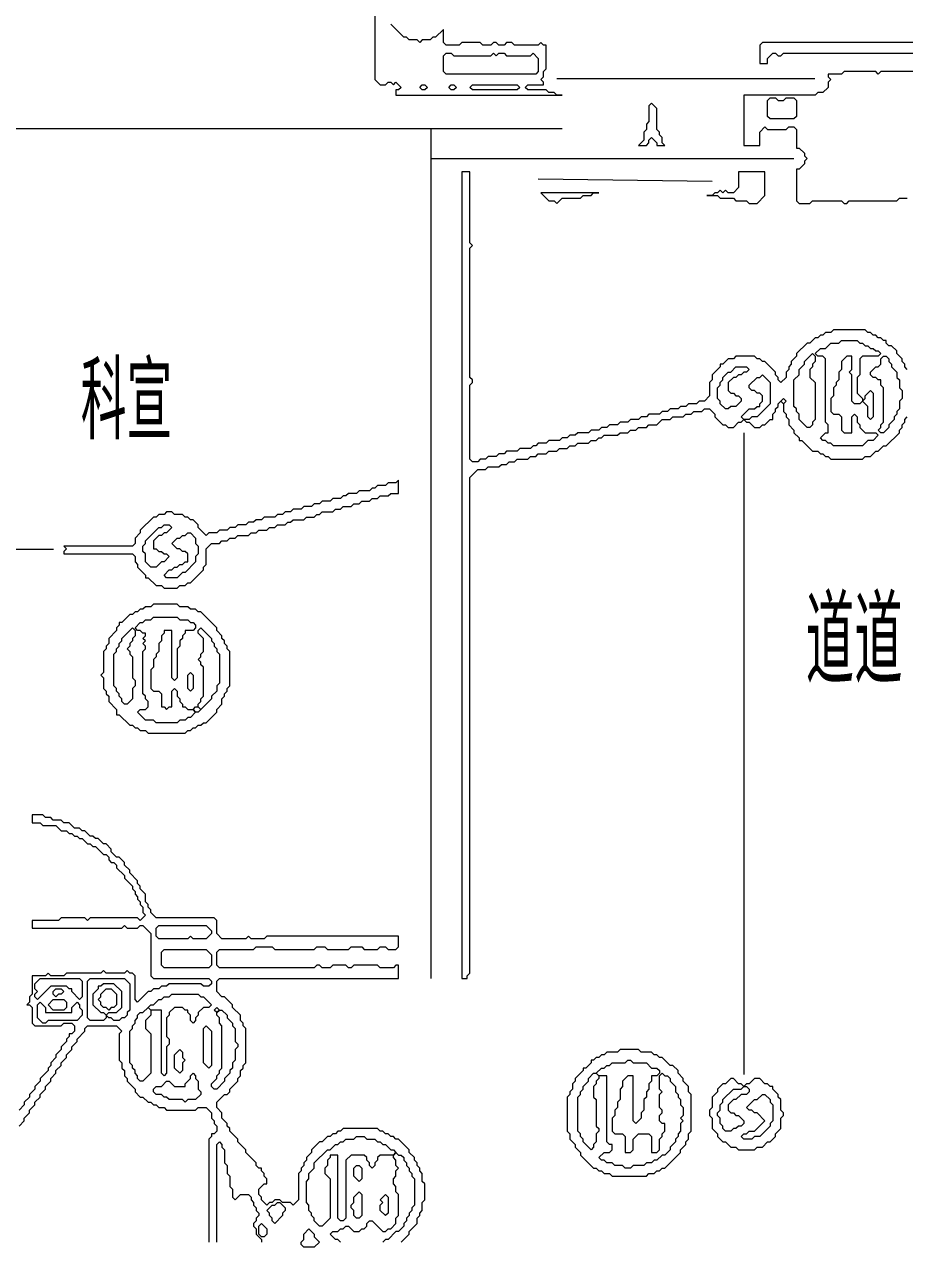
# Model space of a CAD drawing. Header units: millimetres. Extents: x 3 to 412, y 4 to 290.
# Drawn here: x 286.11 to 315.36, y 186.67 to 227.07 of the extents above; entities that cross this region are included whole.
import ezdxf

# ---------------------------------------------------------------- set-up
doc = ezdxf.new("R2010")
doc.units = ezdxf.units.MM
for name, color, linetype, lineweight in [('OCR_TEXT', 6, 'CONTINUOUS', 0), ('TRACE_CURVE', 6, 'CONTINUOUS', 0), ('TRACE_STRAIGHT', 5, 'CONTINUOUS', 0), ('TRACE_TEXT_SYMBOL', 6, 'CONTINUOUS', 0)]:
    doc.layers.add(name, color=color, linetype=linetype, lineweight=lineweight)
doc.styles.add('wqy-unicode', font='wqy-unicode')

msp = doc.modelspace()

# ---------------------------------------------------------------- linework, layer by layer
at = {"layer": 'TRACE_CURVE', "color": 6}
for points in [[(300.643, 222.176), (300.643, 195.378), (300.818, 195.378), (300.818, 195.466), (300.905, 195.553), (300.905, 212.017), (301.168, 212.28), (301.431, 212.28), (301.518, 212.368), (301.869, 212.368), (301.956, 212.455), (302.131, 212.455), (302.219, 212.543), (302.394, 212.543), (302.482, 212.63), (302.832, 212.63), (302.92, 212.718), (303.095, 212.718), (303.182, 212.806), (303.445, 212.806), (303.533, 212.893), (303.795, 212.893), (303.883, 212.981), (304.146, 212.981), (304.233, 213.068), (304.408, 213.068), (304.496, 213.156), (304.846, 213.156), (304.934, 213.243), (305.109, 213.243), (305.196, 213.331), (305.284, 213.331), (305.372, 213.419), (305.81, 213.419), (305.897, 213.506), (306.16, 213.506), (306.247, 213.594), (306.423, 213.594), (306.51, 213.681), (306.773, 213.681), (306.86, 213.769), (307.123, 213.769), (307.298, 213.944), (307.561, 213.944), (307.649, 214.032), (307.999, 214.032), (308.086, 214.119), (308.262, 214.119), (308.349, 214.207), (308.612, 214.207), (308.699, 214.294), (308.875, 214.294), (309.05, 214.119), (309.05, 214.032), (309.312, 213.769), (309.4, 213.769), (309.488, 213.681), (309.663, 213.681), (309.838, 213.856), (309.926, 213.856), (310.013, 213.944), (310.101, 213.856), (310.188, 213.856), (310.363, 213.681)], [(305.196, 213.594), (304.934, 213.594), (304.846, 213.506), (304.496, 213.506), (304.408, 213.419), (304.233, 213.419), (304.146, 213.331), (303.97, 213.331), (303.883, 213.243), (303.533, 213.243), (303.445, 213.156), (303.182, 213.156), (303.095, 213.068), (303.007, 213.068), (302.92, 212.981), (302.569, 212.981), (302.482, 212.893), (302.131, 212.893), (302.044, 212.806), (301.869, 212.806), (301.781, 212.718), (301.518, 212.718), (301.431, 212.63), (301.256, 212.63), (301.168, 212.543), (300.993, 212.543), (300.905, 212.63), (300.905, 215.083), (300.993, 215.17), (300.993, 215.258), (300.905, 215.345), (300.905, 219.636), (300.993, 219.724), (300.905, 219.812), (300.905, 222.176), (300.643, 222.176)], [(314.304, 216.746), (314.217, 216.834), (314.129, 216.834), (314.042, 216.922), (312.991, 216.922), (312.903, 216.834), (312.728, 216.834), (312.64, 216.746), (312.553, 216.746), (312.465, 216.659), (312.378, 216.659), (312.202, 216.484), (312.115, 216.484), (311.765, 216.133), (311.765, 216.046), (311.589, 215.871), (311.589, 215.783), (311.502, 215.696), (311.502, 215.608), (311.414, 215.52), (311.414, 215.345), (311.239, 215.17), (311.152, 215.258), (311.152, 215.345), (311.064, 215.433), (311.064, 215.52), (310.714, 215.871), (310.626, 215.871), (310.539, 215.958), (310.451, 215.958), (310.363, 216.046), (309.75, 216.046), (309.663, 215.958), (309.488, 215.958), (309.312, 215.783), (309.225, 215.783), (309.225, 215.696), (308.962, 215.433), (308.962, 215.258), (308.875, 215.17), (308.875, 214.732), (308.699, 214.557), (308.524, 214.557), (308.437, 214.47), (308.174, 214.47), (308.086, 214.382), (307.911, 214.382), (307.824, 214.294), (307.561, 214.294), (307.473, 214.207), (307.298, 214.207), (307.211, 214.119), (306.86, 214.119), (306.773, 214.032), (306.598, 214.032), (306.51, 213.944), (306.247, 213.944), (306.16, 213.856), (305.897, 213.856), (305.81, 213.769), (305.547, 213.769), (305.459, 213.681), (305.284, 213.681), (305.196, 213.594)], [(315.443, 215.608), (315.355, 215.696), (315.355, 215.783), (315.268, 215.871), (315.268, 215.958), (315.092, 216.133), (315.092, 216.221), (314.917, 216.396), (314.83, 216.396), (314.742, 216.484), (314.742, 216.571), (314.655, 216.571), (314.567, 216.659), (314.479, 216.659), (314.392, 216.746), (314.304, 216.746)], [(312.815, 213.506), (312.815, 213.769), (312.728, 213.856), (312.728, 215.958), (312.64, 216.046), (312.465, 216.046), (312.378, 216.133), (312.553, 216.309), (312.728, 216.309), (312.903, 216.484), (313.166, 216.484)], [(313.166, 216.484), (313.253, 216.571), (313.779, 216.571), (313.866, 216.484), (313.954, 216.484), (314.042, 216.396), (314.129, 216.396), (314.217, 216.309), (314.304, 216.309), (314.392, 216.221), (314.479, 216.221), (314.567, 216.133), (314.479, 216.046), (313.954, 216.046), (313.866, 215.958), (313.866, 215.433), (313.779, 215.345), (313.779, 214.82), (313.954, 214.645), (313.954, 214.557), (313.866, 214.47), (313.691, 214.47), (313.604, 214.557), (313.604, 215.433), (313.516, 215.52), (313.604, 215.608), (313.604, 216.046), (313.428, 216.046), (313.253, 215.871), (313.253, 215.608), (313.166, 215.52), (313.166, 215.258), (313.078, 215.17), (313.078, 215.083), (312.991, 214.995), (312.991, 214.732), (312.903, 214.645), (312.903, 214.207), (312.991, 214.119), (313.166, 214.119), (313.253, 214.032), (313.253, 213.594), (313.341, 213.506), (313.604, 213.506), (313.604, 214.032), (313.691, 214.119), (313.779, 214.032), (313.779, 213.856), (313.866, 213.769), (313.866, 213.681), (314.042, 213.506), (314.392, 213.506), (314.479, 213.419), (314.304, 213.243), (314.129, 213.243), (313.954, 213.068), (312.991, 213.068), (312.903, 213.156), (312.815, 213.156), (312.728, 213.243), (312.64, 213.243), (312.553, 213.331), (312.728, 213.506), (312.815, 213.506)], [(310.363, 213.681), (310.539, 213.681), (310.626, 213.769), (310.714, 213.769), (310.889, 213.944), (310.976, 213.944), (310.976, 214.119), (311.064, 214.207), (311.064, 214.294), (311.152, 214.382), (311.152, 214.47), (311.239, 214.557), (311.327, 214.47), (311.327, 214.207), (311.414, 214.119), (311.414, 214.032), (311.502, 213.944), (311.502, 213.769), (311.677, 213.594), (311.677, 213.506), (311.852, 213.331), (311.852, 213.243), (311.94, 213.243), (312.29, 212.893), (312.465, 212.893), (312.553, 212.806), (312.64, 212.806), (312.728, 212.718), (312.815, 212.718), (312.903, 212.63), (313.954, 212.63), (314.042, 212.718), (314.217, 212.718), (314.392, 212.893), (314.479, 212.893), (314.655, 213.068), (314.742, 213.068), (315.18, 213.506), (315.18, 213.594), (315.268, 213.681), (315.268, 213.769), (315.355, 213.856), (315.355, 213.944), (315.443, 214.032)], [(286.368, 200.808), (286.368, 200.545), (286.631, 200.545), (286.718, 200.458), (287.156, 200.458), (287.331, 200.282), (287.506, 200.282), (287.594, 200.195), (287.682, 200.195), (287.769, 200.107), (287.857, 200.107), (287.944, 200.02), (288.032, 200.02), (288.207, 199.845), (288.295, 199.845), (288.382, 199.757), (288.47, 199.757), (288.733, 199.494), (288.82, 199.494), (288.908, 199.407), (288.908, 199.319), (288.995, 199.232), (289.083, 199.232), (289.17, 199.144), (289.17, 199.056), (289.433, 198.794), (289.433, 198.706), (289.696, 198.443), (289.696, 198.356), (289.783, 198.268), (289.783, 198.181), (289.871, 198.093), (289.871, 198.006), (289.959, 197.918), (289.959, 197.83), (290.046, 197.743), (290.046, 197.568), (290.134, 197.48), (289.959, 197.305), (289.871, 197.393), (288.295, 197.393), (288.207, 197.305), (288.12, 197.393), (287.331, 197.393), (287.244, 197.305), (286.368, 197.305), (286.368, 197.042), (289.346, 197.042), (289.433, 197.13), (289.521, 197.042), (289.871, 197.042), (289.959, 197.13), (290.046, 197.13), (290.309, 196.867), (290.309, 195.466), (290.396, 195.378), (292.236, 195.378), (292.323, 195.291), (292.323, 195.203), (292.236, 195.116), (292.06, 195.116), (291.973, 195.203), (290.922, 195.203), (290.834, 195.116)], [(298.453, 196.342), (298.541, 196.429), (298.541, 196.779), (294.162, 196.779), (294.075, 196.692), (293.637, 196.692), (293.549, 196.779), (293.462, 196.692), (292.673, 196.692), (292.498, 196.867), (292.498, 197.305), (292.411, 197.393), (290.484, 197.393), (290.309, 197.568), (290.309, 197.655), (290.221, 197.743), (290.221, 197.83), (290.134, 197.918), (290.134, 198.181), (289.959, 198.356), (289.959, 198.443), (289.871, 198.531), (289.871, 198.619), (289.608, 198.881), (289.608, 198.969), (289.433, 199.144), (289.433, 199.232), (289.258, 199.407), (289.17, 199.407), (288.995, 199.582), (288.995, 199.669), (288.82, 199.845), (288.733, 199.845), (288.557, 200.02), (288.47, 200.02), (288.382, 200.107), (288.295, 200.107), (288.12, 200.282), (288.032, 200.282), (287.944, 200.37), (287.769, 200.37), (287.594, 200.545), (287.419, 200.545), (287.331, 200.633), (287.069, 200.633), (286.981, 200.72), (286.806, 200.72), (286.718, 200.808), (286.368, 200.808)], [(292.673, 190.737), (292.673, 190.912), (292.498, 191.087), (292.498, 191.262), (292.761, 191.525), (292.849, 191.525), (292.936, 191.613), (292.936, 191.7), (293.199, 191.963), (293.199, 192.05), (293.286, 192.138), (293.286, 192.313), (293.374, 192.401), (293.374, 192.488), (293.462, 192.576), (293.462, 193.714), (293.374, 193.802), (293.374, 193.89), (293.286, 193.977), (293.286, 194.152), (293.024, 194.415), (293.024, 194.503), (292.761, 194.765), (292.673, 194.765), (292.498, 194.94), (292.498, 195.291), (292.586, 195.378), (298.541, 195.378), (298.541, 195.816), (298.453, 195.816), (298.366, 195.729), (297.928, 195.729), (297.84, 195.816), (297.052, 195.816), (296.965, 195.729), (296.877, 195.729), (296.789, 195.816), (296.351, 195.816), (296.264, 195.729), (296.001, 195.729), (295.914, 195.816), (295.826, 195.816), (295.738, 195.729), (292.586, 195.729), (292.498, 195.816), (292.498, 196.254), (292.586, 196.342), (293.724, 196.342), (293.812, 196.429), (294.337, 196.429), (294.425, 196.342), (295.738, 196.342), (295.826, 196.429), (296.089, 196.429), (296.176, 196.342), (296.877, 196.342), (296.965, 196.429), (297.315, 196.429), (297.402, 196.342), (297.84, 196.342), (297.928, 196.429), (298.103, 196.429), (298.191, 196.342), (298.453, 196.342)], [(290.834, 195.116), (290.659, 195.116), (290.572, 195.028), (290.396, 195.028), (290.309, 194.94), (290.221, 194.94), (289.871, 194.59), (289.783, 194.678), (289.783, 195.466), (289.696, 195.553), (289.608, 195.553), (289.521, 195.641), (289.433, 195.553), (288.82, 195.553), (288.733, 195.641), (288.645, 195.553), (287.506, 195.553), (287.419, 195.466), (286.981, 195.466), (286.893, 195.553), (286.806, 195.466), (286.368, 195.466), (286.368, 194.853), (286.28, 194.765), (286.28, 194.59), (286.193, 194.503), (286.28, 194.503), (286.368, 194.415), (286.368, 193.89), (286.456, 193.802), (287.331, 193.802), (287.419, 193.89), (287.682, 193.89), (287.769, 193.802), (287.769, 193.627), (287.682, 193.539), (287.594, 193.539), (287.594, 193.452), (287.506, 193.364), (287.506, 193.277), (287.331, 193.101), (287.331, 193.014), (287.156, 192.839), (287.156, 192.751), (286.981, 192.576), (286.981, 192.488), (286.893, 192.401), (286.893, 192.313), (286.631, 192.05), (286.631, 191.963), (286.456, 191.788), (286.456, 191.7), (286.28, 191.525), (286.28, 191.437), (286.105, 191.262), (286.105, 191.175), (285.93, 191)], [(287.857, 193.277), (287.857, 193.364), (288.12, 193.627), (288.12, 193.714), (288.207, 193.802), (289.17, 193.802), (289.346, 193.627), (289.258, 193.539), (289.258, 192.664), (289.346, 192.576), (289.346, 192.401), (289.433, 192.313), (289.433, 192.138), (289.521, 192.05), (289.521, 191.963), (289.783, 191.7), (289.783, 191.613), (289.959, 191.437), (290.046, 191.437), (290.221, 191.262), (290.309, 191.262), (290.396, 191.175), (290.484, 191.175), (290.572, 191.087), (290.747, 191.087), (290.834, 191), (291.798, 191), (291.885, 191.087), (292.148, 191.087), (292.323, 190.912), (292.323, 190.737), (292.411, 190.649), (292.411, 190.562), (292.498, 190.474), (292.498, 190.299), (292.411, 190.211), (292.323, 190.211), (292.323, 190.124), (292.236, 190.036), (292.236, 186.621)], [(285.93, 190.474), (286.105, 190.649), (286.105, 190.737), (286.28, 190.912), (286.28, 191), (286.456, 191.175), (286.456, 191.262), (286.631, 191.437), (286.631, 191.525), (286.806, 191.7), (286.806, 191.788), (286.981, 191.963), (286.981, 192.05), (287.156, 192.226), (287.156, 192.313), (287.331, 192.488), (287.331, 192.576), (287.506, 192.751), (287.506, 192.839), (287.682, 193.014), (287.682, 193.101), (287.857, 193.277)], [(299.154, 189.248), (299.066, 189.336), (299.066, 189.423), (298.891, 189.598), (298.891, 189.686), (298.541, 190.036), (298.453, 190.036), (298.366, 190.124), (298.278, 190.124), (298.191, 190.211), (298.103, 190.211), (298.015, 190.299), (297.928, 190.299), (297.84, 190.387), (296.702, 190.387), (296.614, 190.299), (296.527, 190.299), (296.439, 190.211), (296.351, 190.211), (296.264, 190.124), (296.176, 190.124), (296.001, 189.949), (295.914, 189.949), (295.651, 189.686), (295.651, 189.598), (295.476, 189.423), (295.476, 189.336), (295.388, 189.248), (295.388, 189.161), (295.301, 189.073), (295.301, 188.985), (295.213, 188.898), (295.213, 188.022), (295.038, 187.847), (294.95, 187.934), (294.688, 187.934), (294.6, 188.022), (294.425, 188.022), (294.337, 187.934), (294.25, 187.934), (294.162, 187.847), (293.987, 188.022), (293.987, 188.11), (293.899, 188.197), (293.899, 188.372), (294.075, 188.548), (294.162, 188.548), (294.162, 188.723), (294.075, 188.81), (294.075, 188.898), (293.987, 188.985), (293.987, 189.073), (293.899, 189.073), (293.812, 189.161), (293.812, 189.248), (293.462, 189.598), (293.462, 189.686), (293.199, 189.949), (293.199, 190.036), (292.936, 190.299), (292.936, 190.387), (292.849, 190.474), (292.849, 190.562), (292.673, 190.737)], [(292.498, 186.621), (292.498, 189.861), (292.586, 189.949), (292.673, 189.861), (292.673, 189.774), (292.761, 189.686), (292.761, 189.248), (292.849, 189.161), (292.849, 188.898), (292.936, 188.81), (292.936, 188.46), (293.024, 188.372), (293.024, 188.11), (293.111, 188.022), (293.286, 188.197), (293.549, 188.197), (293.637, 188.11), (293.637, 188.022), (293.724, 187.934), (293.724, 187.847), (293.812, 187.759), (293.812, 187.672), (293.899, 187.584), (293.899, 187.497), (293.812, 187.409), (293.812, 187.321), (293.724, 187.234), (293.724, 187.146), (293.812, 187.059), (293.812, 186.884), (293.987, 186.708), (293.987, 186.621)], [(298.366, 189.511), (298.453, 189.598), (298.541, 189.511), (298.628, 189.511), (298.716, 189.423), (298.716, 189.336), (298.804, 189.248), (298.804, 189.161), (298.891, 189.073), (298.891, 188.985), (298.979, 188.898), (298.979, 188.81), (299.066, 188.723), (299.066, 187.847), (298.979, 187.759), (298.979, 187.672), (298.891, 187.584), (298.891, 187.497), (298.804, 187.409), (298.804, 187.321), (298.716, 187.234), (298.716, 187.146), (298.541, 186.971), (298.453, 186.971), (298.191, 186.708), (298.103, 186.708), (298.015, 186.621)], [(298.366, 188.548), (298.366, 188.723), (298.453, 188.81), (298.453, 188.985), (298.541, 189.073), (298.453, 189.161), (298.453, 189.336), (298.366, 189.423), (298.366, 189.511)], [(298.628, 186.621), (298.891, 186.884), (298.891, 186.971), (299.154, 187.234), (299.154, 187.409), (299.241, 187.497), (299.241, 187.584), (299.329, 187.672), (299.329, 187.934), (299.417, 188.022), (299.417, 188.548), (299.329, 188.635), (299.329, 188.898), (299.241, 188.985), (299.241, 189.073), (299.154, 189.161), (299.154, 189.248)], [(296.614, 186.621), (296.527, 186.708), (296.439, 186.708), (296.264, 186.884), (296.351, 186.971), (296.527, 186.971), (296.614, 187.059), (296.702, 187.059), (296.789, 187.146), (296.877, 187.146), (297.052, 186.971), (297.227, 186.971), (297.315, 187.059), (297.402, 187.059), (297.49, 187.146), (297.49, 187.234), (297.578, 187.321), (297.665, 187.321), (298.015, 186.971), (298.103, 186.971), (298.191, 187.059), (298.278, 187.059), (298.453, 187.234), (298.453, 187.409), (298.541, 187.497), (298.541, 188.197), (298.453, 188.285), (298.453, 188.46), (298.366, 188.548)]]:
    msp.add_lwpolyline(points, dxfattribs=at)
for points in [[(312.29, 216.133), (312.378, 216.046), (312.378, 215.871), (312.29, 215.783), (312.29, 215.696), (312.202, 215.608), (312.202, 215.345), (312.378, 215.17), (312.378, 213.944), (312.29, 213.856), (312.29, 213.769), (312.202, 213.681), (312.115, 213.681), (311.852, 213.944), (311.852, 214.119), (311.765, 214.207), (311.765, 214.294), (311.677, 214.382), (311.677, 215.258), (311.852, 215.433), (311.852, 215.608), (312.027, 215.783), (312.027, 215.871)], [(314.567, 215.958), (314.655, 216.046), (314.742, 216.046), (314.83, 215.958), (314.83, 215.871), (314.917, 215.783), (314.917, 215.696), (315.092, 215.52), (315.092, 215.345), (315.18, 215.258), (315.18, 214.995), (315.268, 214.907), (315.268, 214.645), (315.18, 214.557), (315.18, 214.294), (315.092, 214.207), (315.092, 214.119), (315.005, 214.032), (315.005, 213.944), (314.83, 213.769), (314.83, 213.681), (314.655, 213.506), (314.567, 213.506), (314.479, 213.594), (314.567, 213.681), (314.567, 213.769), (314.655, 213.856), (314.655, 214.995), (314.567, 215.083), (314.567, 215.258), (314.479, 215.258), (314.392, 215.345), (314.304, 215.345), (314.217, 215.433), (314.217, 215.52), (314.392, 215.696), (314.479, 215.696), (314.567, 215.783)], [(309.75, 215.696), (310.101, 215.696), (310.188, 215.608), (310.101, 215.52), (310.013, 215.52), (309.926, 215.433), (309.838, 215.433), (309.75, 215.345), (309.663, 215.345), (309.488, 215.17), (309.488, 214.907), (309.575, 214.82), (309.663, 214.82), (309.75, 214.732), (309.838, 214.732), (309.926, 214.645), (309.926, 214.557), (309.75, 214.382), (309.575, 214.382), (309.488, 214.294), (309.4, 214.294), (309.225, 214.47), (309.225, 214.557), (309.137, 214.645), (309.137, 214.995), (309.225, 215.083), (309.225, 215.17), (309.312, 215.258), (309.312, 215.345), (309.488, 215.52), (309.575, 215.52)], [(310.539, 215.345), (310.626, 215.433), (310.889, 215.17), (310.889, 214.47), (310.451, 214.032), (310.276, 214.032), (310.188, 213.944), (310.013, 213.944), (309.926, 214.032), (310.188, 214.294), (310.363, 214.294), (310.451, 214.382), (310.539, 214.382), (310.539, 214.47), (310.626, 214.557), (310.626, 214.732), (310.539, 214.82), (310.451, 214.82), (310.363, 214.907), (310.276, 214.907), (310.188, 214.995), (310.188, 215.083), (310.451, 215.345)], [(311.239, 214.557), (311.327, 214.645), (311.414, 214.557), (311.327, 214.47)], [(314.217, 214.907), (314.304, 214.82), (314.304, 214.032), (314.217, 213.944), (314.129, 214.032), (314.129, 214.382), (313.954, 214.557), (314.042, 214.645), (314.042, 214.732)], [(290.484, 197.042), (290.572, 197.13), (292.148, 197.13), (292.323, 196.955), (292.323, 196.867), (292.148, 196.692), (291.71, 196.692), (291.622, 196.779), (291.535, 196.692), (290.572, 196.692), (290.484, 196.779)], [(290.659, 196.254), (290.747, 196.342), (292.148, 196.342), (292.323, 196.166), (292.323, 195.816), (292.236, 195.729), (290.747, 195.729), (290.659, 195.816)], [(286.631, 195.378), (287.944, 195.378), (288.032, 195.291), (288.032, 194.765), (287.944, 194.678), (287.682, 194.94), (287.682, 195.028), (287.594, 195.028), (287.506, 195.116), (286.981, 195.116), (286.543, 194.678), (286.456, 194.765), (286.456, 194.853), (286.543, 194.94), (286.456, 195.028), (286.456, 195.203)], [(288.207, 195.291), (288.295, 195.378), (289.433, 195.378), (289.608, 195.203), (289.608, 194.327), (289.521, 194.24), (289.521, 194.152), (289.433, 194.065), (289.346, 194.065), (289.258, 193.977), (289.083, 193.977), (288.995, 194.065), (288.908, 194.065), (288.82, 194.152), (288.908, 194.24), (289.17, 194.24), (289.346, 194.415), (289.346, 194.94), (289.083, 195.203), (288.733, 195.203), (288.645, 195.116), (288.557, 195.116), (288.557, 195.028), (288.382, 194.853), (288.382, 194.503), (288.645, 194.24), (288.733, 194.24), (288.82, 194.152), (288.82, 194.065), (288.733, 193.977), (288.295, 193.977), (288.207, 194.065)], [(287.069, 194.94), (287.156, 195.028), (287.331, 195.028), (287.419, 194.94), (287.331, 194.853), (287.244, 194.853), (287.156, 194.765), (287.069, 194.853)], [(288.82, 195.028), (288.995, 195.028), (289.17, 194.853), (289.17, 194.503), (289.083, 194.415), (288.995, 194.415), (288.908, 194.327), (288.82, 194.415), (288.733, 194.415), (288.645, 194.503), (288.645, 194.59), (288.557, 194.678), (288.645, 194.765), (288.645, 194.853)], [(290.922, 194.765), (291.009, 194.853), (291.885, 194.853), (291.973, 194.765), (292.06, 194.765), (292.323, 194.503), (292.236, 194.415), (292.06, 194.415), (291.885, 194.24), (291.885, 194.152), (291.798, 194.065), (291.798, 193.977), (291.71, 193.89), (291.622, 193.977), (291.622, 194.152), (291.535, 194.24), (291.535, 194.327), (291.447, 194.327), (291.36, 194.415), (291.097, 194.415), (290.922, 194.24), (290.922, 194.152), (290.834, 194.065), (290.834, 193.452), (290.922, 193.364), (290.922, 193.189), (290.834, 193.101), (290.834, 192.226), (290.747, 192.138), (290.659, 192.226), (290.659, 194.327), (290.309, 194.327), (290.221, 194.415), (290.309, 194.503), (290.396, 194.503), (290.572, 194.678), (290.659, 194.678), (290.747, 194.765)], [(286.543, 194.503), (286.631, 194.59), (286.806, 194.415), (286.806, 194.24), (287.682, 194.24), (287.682, 194.415), (287.857, 194.59), (287.944, 194.503), (287.944, 194.415), (288.032, 194.327), (288.032, 194.152), (287.857, 193.977), (286.893, 193.977), (286.806, 193.89), (286.718, 193.89), (286.543, 194.065)], [(287.069, 194.678), (287.419, 194.678), (287.506, 194.59), (287.506, 194.415), (287.419, 194.327), (287.069, 194.327), (286.893, 194.503)], [(290.221, 194.415), (290.309, 194.327), (290.309, 194.152), (290.134, 193.977), (290.134, 193.714), (290.309, 193.539), (290.309, 192.226), (290.046, 191.963), (289.959, 191.963), (289.871, 192.05), (289.871, 192.138), (289.783, 192.226), (289.783, 192.313), (289.696, 192.401), (289.696, 192.488), (289.608, 192.576), (289.608, 193.627), (289.696, 193.714), (289.696, 193.802), (289.783, 193.89), (289.783, 193.977), (289.871, 194.065), (289.871, 194.152), (289.959, 194.24), (290.046, 194.24)], [(292.411, 194.327), (292.498, 194.415), (292.586, 194.327), (292.498, 194.24)], [(292.498, 194.24), (292.586, 194.327), (292.673, 194.327), (292.849, 194.152), (292.849, 194.065), (293.024, 193.89), (293.024, 193.802), (293.111, 193.714), (293.111, 193.277), (293.199, 193.189), (293.199, 193.101), (293.111, 193.014), (293.111, 192.664), (293.024, 192.576), (293.024, 192.401), (292.936, 192.313), (292.936, 192.226), (292.761, 192.05), (292.761, 191.963), (292.498, 191.7), (292.411, 191.7), (292.323, 191.788), (292.323, 191.875), (292.498, 192.05), (292.498, 192.138), (292.586, 192.226), (292.586, 192.313), (292.673, 192.401), (292.673, 193.802), (292.586, 193.89), (292.586, 194.065), (292.498, 194.152)], [(292.06, 193.714), (292.148, 193.802), (292.323, 193.627), (292.323, 192.488), (292.236, 192.401), (292.06, 192.576)], [(291.272, 193.014), (291.36, 192.926), (291.36, 192.751), (291.447, 192.664), (291.36, 192.576), (291.36, 192.313), (291.272, 192.226), (291.097, 192.401), (291.097, 192.839)], [(291.622, 192.138), (291.71, 192.226), (291.798, 192.138), (291.798, 192.05), (291.885, 191.963), (291.885, 191.7), (291.973, 191.613), (291.973, 191.525), (291.798, 191.35), (291.535, 191.35), (291.447, 191.262), (291.36, 191.35), (290.922, 191.35), (290.834, 191.437), (290.747, 191.437), (290.659, 191.525), (290.484, 191.525), (290.396, 191.613), (290.396, 191.7), (290.484, 191.788), (290.659, 191.788), (290.834, 191.963), (290.922, 191.963), (291.097, 191.788), (291.447, 191.788), (291.447, 191.875), (291.622, 192.05)], [(297.052, 190.036), (297.14, 190.124), (297.402, 190.124), (297.49, 190.036), (297.753, 190.036), (297.84, 189.949), (297.928, 189.949), (298.015, 189.861), (298.103, 189.861), (298.278, 189.686), (298.366, 189.686), (298.453, 189.598), (298.366, 189.511), (297.928, 189.511), (297.84, 189.423), (297.84, 189.336), (297.753, 189.248), (297.753, 189.161), (297.665, 189.073), (297.578, 189.161), (297.578, 189.248), (297.49, 189.336), (297.49, 189.423), (297.402, 189.511), (296.965, 189.511), (296.789, 189.336), (296.789, 187.409), (296.702, 187.321), (296.614, 187.321), (296.527, 187.409), (296.527, 189.511), (296.264, 189.511), (296.264, 189.423), (296.176, 189.336), (296.176, 189.161), (296.089, 189.073), (296.089, 188.898), (296.264, 188.723), (296.264, 187.409), (296.001, 187.146), (295.914, 187.146), (295.738, 187.321), (295.738, 187.409), (295.651, 187.497), (295.651, 187.584), (295.563, 187.672), (295.563, 187.847), (295.476, 187.934), (295.476, 188.635), (295.563, 188.723), (295.563, 188.898), (295.738, 189.073), (295.738, 189.248), (296.176, 189.686), (296.264, 189.686), (296.439, 189.861), (296.527, 189.861), (296.614, 189.949), (296.702, 189.949), (296.789, 190.036)], [(297.052, 189.073), (297.14, 189.161), (297.227, 189.161), (297.315, 189.073), (297.315, 188.723), (297.227, 188.635), (297.052, 188.81)], [(294.425, 187.847), (294.512, 187.934), (294.6, 187.934), (294.775, 187.759), (294.775, 187.672), (294.688, 187.584), (294.688, 187.497), (294.425, 187.234), (294.337, 187.321), (294.337, 187.409), (294.25, 187.497), (294.25, 187.584), (294.162, 187.672), (294.337, 187.847)], [(297.227, 188.285), (297.315, 188.197), (297.315, 187.497), (297.227, 187.409), (297.14, 187.409), (297.052, 187.497), (297.052, 187.672), (296.965, 187.759), (296.965, 187.847), (297.052, 187.934), (297.052, 188.11)], [(298.103, 188.197), (298.191, 188.11), (298.191, 187.584), (298.103, 187.497), (297.928, 187.672), (297.928, 187.847), (298.015, 187.934), (297.928, 188.022)], [(293.899, 187.146), (293.987, 187.234), (294.162, 187.059), (294.162, 186.884), (294.075, 186.796), (293.987, 186.796), (293.899, 186.884)], [(295.563, 187.059), (295.738, 186.884), (295.738, 186.796), (295.914, 186.621), (295.738, 186.446), (295.388, 186.446), (295.301, 186.533), (295.301, 186.621), (295.388, 186.708), (295.388, 186.884)]]:
    msp.add_lwpolyline(points, close=True, dxfattribs=at)
at = {"layer": 'TRACE_STRAIGHT', "color": 5}
for p, q in [((303.801, 225.274), (312.366, 225.274)), ((283.472, 223.612), (303.971, 223.612)), ((299.607, 223.612), (299.607, 195.378)), ((299.607, 222.614), (311.677, 222.614)), ((303.182, 221.935), (308.962, 221.859)), ((310.009, 213.503), (310.009, 192.187)), ((273.401, 209.634), (287.07, 209.634))]:
    msp.add_line(p, q, dxfattribs=at)
at = {"layer": 'TRACE_TEXT_SYMBOL', "color": 6}
for points in [[(297.753, 227.343), (297.753, 225.241), (297.928, 225.066), (298.103, 225.066), (298.191, 225.154), (298.278, 225.154), (298.366, 225.066), (298.453, 225.154), (298.628, 224.978), (298.541, 224.891), (298.453, 224.891), (298.453, 224.716), (303.97, 224.716), (303.795, 224.716), (303.708, 224.803), (303.533, 224.803), (303.445, 224.891), (302.832, 224.891), (302.744, 224.978), (302.832, 225.066), (303.357, 225.066), (303.357, 225.154), (303.27, 225.241), (303.357, 225.329), (303.357, 225.504), (303.445, 225.591), (303.445, 226.38), (303.357, 226.38), (303.27, 226.467), (303.182, 226.38), (302.394, 226.38), (302.307, 226.467), (302.131, 226.467), (302.044, 226.38), (301.869, 226.38), (301.781, 226.467), (301.694, 226.467), (301.606, 226.38), (301.343, 226.38), (301.256, 226.467), (300.643, 226.467), (300.555, 226.38), (300.117, 226.38), (300.03, 226.467), (300.03, 226.905), (299.767, 226.642), (299.679, 226.642), (299.592, 226.555), (299.329, 226.555), (299.241, 226.467), (299.154, 226.555), (298.891, 226.555), (298.804, 226.642), (298.716, 226.642), (298.278, 227.08)], [(316.756, 225.504), (314.567, 225.504), (314.479, 225.416), (314.392, 225.504), (313.341, 225.504), (313.253, 225.416), (312.815, 225.416), (312.815, 225.329), (312.903, 225.241), (312.815, 225.154), (312.815, 224.978), (312.64, 224.803), (312.465, 224.803), (312.378, 224.716), (310.013, 224.716), (310.013, 223.052), (310.539, 223.052), (310.539, 223.49), (310.714, 223.665), (310.801, 223.577), (311.414, 223.577), (311.502, 223.665), (311.677, 223.665), (311.765, 223.577), (311.765, 222.964), (311.852, 222.964), (312.027, 222.789), (312.027, 222.701), (312.115, 222.614), (312.027, 222.526), (312.027, 222.439), (311.852, 222.264), (311.765, 222.264), (311.765, 221.213), (311.852, 221.125), (312.202, 221.125), (312.29, 221.213), (313.253, 221.213), (313.341, 221.125), (313.428, 221.125), (313.516, 221.213), (315.092, 221.213), (315.18, 221.3), (315.443, 221.3)], [(298.541, 211.93), (298.453, 211.842), (298.191, 211.842), (298.103, 211.755), (297.84, 211.755), (297.753, 211.667), (297.665, 211.667), (297.578, 211.58), (297.227, 211.58), (297.14, 211.492), (296.877, 211.492), (296.789, 211.404), (296.702, 211.404), (296.614, 211.317), (296.351, 211.317), (296.264, 211.229), (296.001, 211.229), (295.914, 211.142), (295.738, 211.142), (295.651, 211.054), (295.388, 211.054), (295.301, 210.967), (295.038, 210.967), (294.95, 210.879), (294.775, 210.879), (294.688, 210.791), (294.512, 210.791), (294.425, 210.704), (294.075, 210.704), (293.987, 210.616), (293.812, 210.616), (293.724, 210.529), (293.549, 210.529), (293.462, 210.441), (293.199, 210.441), (293.111, 210.354), (292.936, 210.354), (292.849, 210.266), (292.586, 210.266), (292.498, 210.178), (292.236, 210.178), (292.148, 210.091), (291.885, 210.354), (291.885, 210.441), (291.71, 210.616), (291.622, 210.616), (291.535, 210.704), (291.447, 210.704), (291.36, 210.791), (291.097, 210.791), (291.009, 210.879), (290.834, 210.879), (290.747, 210.791), (290.572, 210.791), (290.484, 210.704), (290.396, 210.704), (289.959, 210.266), (289.959, 210.178), (289.783, 210.003), (289.783, 209.828), (289.696, 209.74), (287.419, 209.74), (287.506, 209.653), (287.419, 209.565)], [(287.419, 209.565), (287.419, 209.478), (289.696, 209.478), (289.783, 209.39), (289.783, 209.215), (289.871, 209.127), (289.871, 209.04), (290.134, 208.777), (290.134, 208.69), (290.221, 208.69), (290.484, 208.427), (290.659, 208.427), (290.747, 208.339), (291.185, 208.339), (291.272, 208.427), (291.447, 208.427), (291.535, 208.514), (291.622, 208.514), (292.06, 208.952), (292.06, 209.04), (292.148, 209.127), (292.148, 209.653), (292.323, 209.828), (292.586, 209.828), (292.673, 209.916), (292.849, 209.916), (292.936, 210.003), (293.111, 210.003), (293.199, 210.091), (293.549, 210.091), (293.637, 210.178), (293.812, 210.178), (293.899, 210.266), (294.162, 210.266), (294.25, 210.354), (294.425, 210.354), (294.512, 210.441), (294.775, 210.441), (294.863, 210.529), (294.95, 210.529), (295.038, 210.616), (295.388, 210.616), (295.476, 210.704), (295.738, 210.704), (295.826, 210.791), (295.914, 210.791), (296.001, 210.879), (296.351, 210.879), (296.439, 210.967), (296.614, 210.967), (296.702, 211.054), (296.965, 211.054), (297.052, 211.142), (297.227, 211.142), (297.315, 211.229), (297.578, 211.229), (297.665, 211.317), (297.84, 211.317), (297.928, 211.404), (298.191, 211.404), (298.278, 211.492), (298.541, 211.492), (298.541, 211.93)], [(290.396, 207.814), (290.309, 207.726), (290.134, 207.726), (290.046, 207.639), (289.959, 207.639), (289.871, 207.551), (289.783, 207.551), (289.696, 207.464), (289.608, 207.464), (289.346, 207.201), (289.258, 207.201), (289.258, 207.113), (289.17, 207.026), (289.17, 206.938), (288.908, 206.675), (288.908, 206.5), (288.82, 206.413), (288.82, 206.325), (288.733, 206.238), (288.733, 205.537), (288.645, 205.449), (288.733, 205.362), (288.733, 205.011), (288.82, 204.924), (288.82, 204.836), (288.908, 204.749), (288.908, 204.574), (289.17, 204.311), (289.17, 204.136), (289.258, 204.136), (289.608, 203.785), (289.696, 203.785), (289.783, 203.698), (289.871, 203.698), (289.959, 203.61), (290.134, 203.61), (290.221, 203.523), (291.447, 203.523), (291.535, 203.61), (291.622, 203.61), (291.71, 203.698), (291.798, 203.698), (291.885, 203.785), (291.973, 203.785), (292.06, 203.873), (292.148, 203.873), (292.498, 204.223), (292.498, 204.311), (292.673, 204.486), (292.673, 204.661), (292.761, 204.749), (292.761, 204.836), (292.849, 204.924), (292.849, 205.011), (292.936, 205.099), (292.936, 206.238), (292.849, 206.325), (292.849, 206.413), (292.761, 206.5), (292.761, 206.588), (292.673, 206.675), (292.673, 206.763), (292.498, 206.938), (292.498, 207.026)], [(292.498, 207.026), (291.973, 207.551), (291.885, 207.551), (291.798, 207.639), (291.622, 207.639), (291.535, 207.726), (291.272, 207.726), (291.185, 207.814), (290.396, 207.814)], [(290.309, 207.288), (290.396, 207.376), (291.185, 207.376), (291.272, 207.288), (291.535, 207.288), (291.622, 207.201), (291.71, 207.201), (291.798, 207.113), (291.798, 207.026), (291.71, 206.938), (291.447, 206.938), (291.447, 206.851), (291.36, 206.763), (291.36, 206.675), (291.272, 206.588), (291.272, 206.413), (291.185, 206.325), (291.185, 205.362), (291.097, 205.274), (291.009, 205.362), (291.009, 206.938), (290.747, 206.938), (290.747, 206.851), (290.659, 206.763), (290.659, 206.588), (290.572, 206.5), (290.572, 206.238), (290.484, 206.15), (290.484, 206.062), (290.396, 205.975), (290.396, 205.712), (290.309, 205.624), (290.309, 205.011), (290.396, 204.924), (290.572, 204.924), (290.659, 204.836), (290.659, 204.398), (290.747, 204.398), (290.834, 204.311), (290.922, 204.398), (291.009, 204.398), (291.009, 204.924), (291.097, 205.011), (291.185, 204.924), (291.185, 204.749), (291.272, 204.661), (291.272, 204.574), (291.36, 204.486), (291.36, 204.398), (291.447, 204.398), (291.535, 204.311), (291.71, 204.311), (291.798, 204.223), (291.622, 204.048), (291.535, 204.048), (291.447, 203.961), (291.272, 203.961), (291.185, 203.873), (290.484, 203.873), (290.396, 203.961), (290.134, 203.961), (289.871, 204.223), (289.959, 204.311), (290.134, 204.311)], [(290.134, 204.311), (290.221, 204.398), (290.221, 204.574), (290.134, 204.661), (290.134, 204.749), (290.046, 204.836), (290.046, 206.238), (290.134, 206.325), (290.134, 206.413), (290.046, 206.5), (290.134, 206.588), (290.046, 206.675), (290.134, 206.763), (290.134, 206.851), (290.046, 206.851), (289.959, 206.938), (289.871, 206.938), (289.783, 207.026), (289.959, 207.201), (290.046, 207.201), (290.134, 207.288), (290.309, 207.288)], [(307.386, 192.138), (307.473, 192.138), (307.561, 192.05), (307.561, 191.963), (307.736, 191.788), (307.736, 191.613), (307.824, 191.525), (307.824, 191.437), (307.911, 191.35), (307.911, 191.175), (307.999, 191.087), (307.999, 190.824), (307.911, 190.737), (307.999, 190.649), (307.911, 190.562), (307.911, 190.299), (307.824, 190.211), (307.824, 190.124), (307.736, 190.036), (307.736, 189.949), (307.561, 189.774), (307.561, 189.686), (307.386, 189.511), (307.298, 189.511), (307.123, 189.336), (307.036, 189.336), (306.948, 189.248), (306.773, 189.248), (306.685, 189.161), (306.335, 189.161), (306.247, 189.073), (306.072, 189.073), (305.985, 189.161), (305.722, 189.161), (305.634, 189.248), (305.459, 189.248), (305.372, 189.336), (305.284, 189.336), (305.196, 189.423), (305.372, 189.598), (305.547, 189.598), (305.634, 189.686), (305.634, 189.861), (305.547, 189.861), (305.459, 189.949), (305.459, 192.138), (305.196, 192.138), (305.109, 192.226), (305.284, 192.401), (305.372, 192.401), (305.459, 192.488), (305.547, 192.488), (305.634, 192.576), (306.072, 192.576)], [(306.072, 192.576), (306.16, 192.664), (306.247, 192.664), (306.335, 192.576), (306.773, 192.576), (306.948, 192.401), (307.123, 192.401), (307.211, 192.313), (307.211, 192.226), (307.123, 192.138), (306.948, 192.138), (306.948, 191.963), (306.86, 191.875), (306.86, 191.7), (306.773, 191.613), (306.773, 191.437), (306.685, 191.35), (306.685, 191), (306.598, 190.912), (306.598, 190.737), (306.423, 190.562), (306.335, 190.649), (306.335, 192.138), (306.16, 192.138), (305.985, 191.963), (305.985, 191.788), (305.897, 191.7), (305.897, 191.35), (305.81, 191.262), (305.81, 191.087), (305.722, 191), (305.722, 190.824), (305.634, 190.737), (305.634, 190.299), (305.722, 190.211), (305.985, 190.211), (306.072, 190.124), (306.072, 189.598), (306.247, 189.598), (306.335, 189.686), (306.335, 190.036), (306.51, 190.211), (306.86, 190.211), (306.948, 190.124), (306.948, 189.598), (307.123, 189.598), (307.211, 189.686), (307.211, 190.036), (307.298, 190.124), (307.298, 190.211), (307.386, 190.299), (307.386, 190.562), (307.298, 190.562), (307.211, 190.649), (307.211, 190.824), (307.298, 190.912), (307.298, 191), (307.211, 191.087), (307.211, 191.525), (307.298, 191.613), (307.211, 191.7), (307.211, 192.138), (307.298, 192.226), (307.386, 192.138)]]:
    msp.add_lwpolyline(points, dxfattribs=at)
for points in [[(317.369, 226.555), (317.282, 226.467), (310.626, 226.467), (310.539, 226.38), (310.539, 225.767), (310.801, 225.767), (310.801, 225.942), (310.976, 226.117), (311.064, 226.117), (311.152, 226.029), (311.239, 226.029), (311.327, 226.117), (318.595, 226.117), (318.683, 226.204), (320.347, 226.204), (320.434, 226.292), (320.697, 226.292), (320.785, 226.204), (321.748, 226.204), (321.748, 226.555)], [(300.03, 226.029), (300.117, 226.117), (300.292, 226.117), (300.38, 226.029), (301.606, 226.029), (301.694, 226.117), (301.781, 226.029), (301.869, 226.117), (302.044, 226.117), (302.131, 226.029), (302.92, 226.029), (303.007, 226.117), (303.182, 225.942), (303.182, 225.504), (303.095, 225.416), (300.117, 225.416), (300.03, 225.504)], [(299.241, 224.978), (299.329, 225.066), (299.417, 225.066), (299.504, 224.978), (299.417, 224.891), (299.329, 224.891)], [(300.205, 224.978), (300.292, 225.066), (300.38, 225.066), (300.467, 224.978), (300.38, 224.891), (300.292, 224.891)], [(300.905, 224.978), (300.993, 225.066), (302.482, 225.066), (302.569, 224.978), (302.482, 224.891), (300.993, 224.891)], [(306.948, 224.453), (306.86, 224.365), (306.86, 223.84), (306.773, 223.752), (306.773, 223.577), (306.685, 223.49), (306.685, 223.227), (306.51, 223.052), (306.773, 223.052), (306.86, 223.139), (306.86, 223.227), (306.948, 223.315), (307.123, 223.139), (307.123, 223.052), (307.386, 223.052), (307.298, 223.139), (307.298, 223.315), (307.211, 223.402), (307.211, 223.49), (307.123, 223.577), (307.123, 224.278)], [(310.801, 224.541), (310.889, 224.628), (311.064, 224.628), (311.152, 224.541), (311.327, 224.541), (311.414, 224.628), (311.677, 224.628), (311.765, 224.541), (311.765, 224.015), (311.677, 223.928), (310.889, 223.928), (310.801, 224.015)], [(309.838, 222.176), (309.838, 221.651), (309.663, 221.475), (309.488, 221.475), (309.4, 221.563), (309.312, 221.475), (309.225, 221.563), (309.137, 221.475), (309.05, 221.475), (308.962, 221.388), (308.787, 221.388), (309.137, 221.388), (309.225, 221.3), (309.663, 221.3), (309.75, 221.213), (310.101, 221.213), (310.188, 221.125), (310.451, 221.125), (310.714, 221.388), (310.714, 222.176)], [(303.27, 221.475), (303.533, 221.213), (303.708, 221.213), (303.795, 221.125), (303.97, 221.3), (304.583, 221.3), (304.671, 221.388), (304.934, 221.388), (305.021, 221.475), (305.196, 221.475)], [(290.659, 210.354), (290.747, 210.441), (290.922, 210.441), (291.009, 210.354), (290.834, 210.178), (290.747, 210.178), (290.659, 210.091), (290.572, 210.091), (290.396, 209.916), (290.396, 209.653), (290.484, 209.653), (290.572, 209.565), (290.659, 209.565), (290.747, 209.478), (290.834, 209.478), (290.922, 209.39), (290.747, 209.215), (290.659, 209.215), (290.484, 209.04), (290.309, 209.04), (290.134, 209.215), (290.134, 209.478), (290.046, 209.565), (290.046, 209.74), (290.134, 209.828), (290.134, 209.916), (290.572, 210.354)], [(291.447, 210.091), (291.535, 210.178), (291.622, 210.178), (291.798, 210.003), (291.798, 209.828), (291.885, 209.74), (291.885, 209.478), (291.798, 209.39), (291.798, 209.215), (291.447, 208.865), (291.36, 208.865), (291.185, 208.69), (290.834, 208.69), (290.747, 208.777), (290.922, 208.952), (291.009, 208.952), (291.097, 209.04), (291.185, 209.04), (291.272, 209.127), (291.36, 209.127), (291.447, 209.215), (291.535, 209.215), (291.535, 209.478), (291.447, 209.565), (291.36, 209.565), (291.272, 209.653), (291.185, 209.653), (291.009, 209.828), (291.185, 210.003), (291.272, 210.003), (291.36, 210.091)], [(289.696, 207.026), (289.783, 206.938), (289.783, 206.763), (289.696, 206.675), (289.696, 206.588), (289.608, 206.5), (289.608, 206.413), (289.521, 206.325), (289.608, 206.238), (289.608, 206.15), (289.696, 206.062), (289.696, 205.362), (289.783, 205.274), (289.783, 205.099), (289.696, 205.011), (289.696, 204.661), (289.521, 204.486), (289.433, 204.486), (289.346, 204.574), (289.346, 204.661), (289.258, 204.749), (289.258, 204.836), (289.17, 204.924), (289.17, 205.011), (289.083, 205.099), (289.083, 206.15), (289.17, 206.238), (289.17, 206.325), (289.258, 206.413), (289.258, 206.5), (289.346, 206.588), (289.346, 206.675)], [(291.885, 206.938), (291.973, 207.026), (292.323, 206.675), (292.323, 206.588), (292.411, 206.5), (292.411, 206.413), (292.498, 206.325), (292.498, 206.238), (292.586, 206.15), (292.586, 205.187), (292.498, 205.099), (292.498, 204.924), (292.323, 204.749), (292.323, 204.661), (291.973, 204.311), (291.885, 204.398), (291.885, 204.486), (291.973, 204.574), (291.973, 204.661), (292.06, 204.749), (292.06, 205.712), (291.973, 205.8), (291.973, 205.887), (291.885, 205.975), (291.973, 206.062), (291.973, 206.15), (292.06, 206.238), (292.06, 206.675), (291.885, 206.851)], [(291.535, 205.449), (291.622, 205.537), (291.71, 205.449), (291.71, 205.011), (291.622, 204.924), (291.535, 205.011)], [(291.71, 204.311), (291.798, 204.398), (291.885, 204.398), (291.973, 204.311), (291.885, 204.223), (291.798, 204.223)], [(305.897, 193.014), (305.81, 192.926), (305.459, 192.926), (305.372, 192.839), (305.284, 192.839), (305.196, 192.751), (305.109, 192.751), (305.021, 192.664), (304.934, 192.664), (304.934, 192.576), (304.759, 192.401), (304.671, 192.401), (304.671, 192.313), (304.408, 192.05), (304.408, 191.963), (304.321, 191.875), (304.321, 191.7), (304.233, 191.613), (304.233, 191.525), (304.146, 191.437), (304.146, 190.299), (304.233, 190.211), (304.233, 190.036), (304.408, 189.861), (304.408, 189.774), (304.583, 189.598), (304.583, 189.511), (305.021, 189.073), (305.109, 189.073), (305.196, 188.985), (305.284, 188.985), (305.372, 188.898), (305.547, 188.898), (305.634, 188.81), (306.773, 188.81), (306.86, 188.898), (307.036, 188.898), (307.123, 188.985), (307.211, 188.985), (307.298, 189.073), (307.386, 189.073), (307.911, 189.598), (307.911, 189.686), (308.086, 189.861), (308.086, 189.949), (308.174, 190.036), (308.174, 190.211), (308.262, 190.299), (308.262, 191.525), (308.174, 191.613), (308.174, 191.788), (307.999, 191.963), (307.999, 192.05), (307.824, 192.226), (307.824, 192.313), (307.649, 192.488), (307.561, 192.488), (307.298, 192.751), (307.211, 192.751), (307.123, 192.839), (307.036, 192.839), (306.948, 192.926), (306.598, 192.926), (306.51, 193.014)], [(305.021, 192.226), (305.109, 192.226), (305.196, 192.138), (305.196, 192.05), (305.109, 191.963), (305.109, 191.875), (305.021, 191.788), (305.021, 191.437), (305.109, 191.35), (305.109, 190.474), (305.196, 190.387), (305.196, 190.299), (305.109, 190.211), (305.109, 189.949), (305.021, 189.861), (305.021, 189.774), (304.934, 189.686), (304.671, 189.949), (304.671, 190.036), (304.583, 190.124), (304.583, 190.211), (304.496, 190.299), (304.496, 191.437), (304.583, 191.525), (304.583, 191.613), (304.671, 191.7), (304.671, 191.788), (304.846, 191.963), (304.846, 192.05)], [(309.575, 192.05), (309.4, 191.875), (309.312, 191.875), (309.137, 191.7), (309.137, 191.613), (308.962, 191.437), (308.962, 191.087), (308.875, 191), (308.875, 190.824), (308.962, 190.737), (308.962, 190.387), (309.137, 190.211), (309.137, 190.124), (309.312, 189.949), (309.4, 189.949), (309.575, 189.774), (309.75, 189.774), (309.838, 189.686), (310.363, 189.686), (310.451, 189.774), (310.626, 189.774), (310.801, 189.949), (310.889, 189.949), (311.064, 190.124), (311.064, 190.211), (311.239, 190.387), (311.239, 190.737), (311.327, 190.824), (311.327, 190.912), (311.239, 191), (311.239, 191.35), (311.152, 191.437), (311.152, 191.525), (310.976, 191.7), (310.976, 191.788), (310.889, 191.788), (310.801, 191.875), (310.714, 191.875), (310.539, 192.05), (310.363, 192.05), (310.188, 191.875), (310.101, 191.875), (310.013, 191.788), (309.926, 191.875), (309.838, 191.875), (309.663, 192.05)], [(309.926, 191.7), (310.013, 191.788), (310.101, 191.788), (310.188, 191.7), (310.188, 191.613), (310.101, 191.525), (309.926, 191.525), (309.75, 191.35), (309.663, 191.35), (309.488, 191.175), (309.488, 191), (309.575, 190.912), (309.663, 190.912), (309.75, 190.824), (309.838, 190.824), (310.013, 190.649), (310.013, 190.562), (309.926, 190.474), (309.838, 190.474), (309.75, 190.387), (309.663, 190.387), (309.575, 190.299), (309.4, 190.299), (309.312, 190.387), (309.312, 190.474), (309.225, 190.562), (309.225, 190.737), (309.137, 190.824), (309.137, 190.912), (309.225, 191), (309.225, 191.175), (309.312, 191.262), (309.312, 191.35), (309.663, 191.7)], [(310.626, 191.525), (310.714, 191.525), (310.889, 191.35), (310.889, 191.262), (310.976, 191.175), (310.976, 190.649), (310.889, 190.562), (310.889, 190.474), (310.539, 190.124), (310.363, 190.124), (310.276, 190.036), (310.013, 190.036), (309.926, 190.124), (310.013, 190.211), (310.101, 190.211), (310.188, 190.299), (310.363, 190.299), (310.714, 190.649), (310.451, 190.912), (310.363, 190.912), (310.276, 191), (310.188, 191), (310.101, 191.087), (310.363, 191.35), (310.451, 191.35)]]:
    msp.add_lwpolyline(points, close=True, dxfattribs=at)

# ---------------------------------------------------------------- texts
at = {"layer": 'OCR_TEXT', "color": 6, "style": 'wqy-unicode'}
for s, height, width, p in [('科宣', 2.2542, 0.494507, (287.98, 213.521)), ('道道', 2.5274, 0.467559, (312.066, 205.432))]:
    msp.add_text(s, height=height, dxfattribs=dict(at, width=width)).set_placement(p)

doc.saveas('drawing.dxf')
